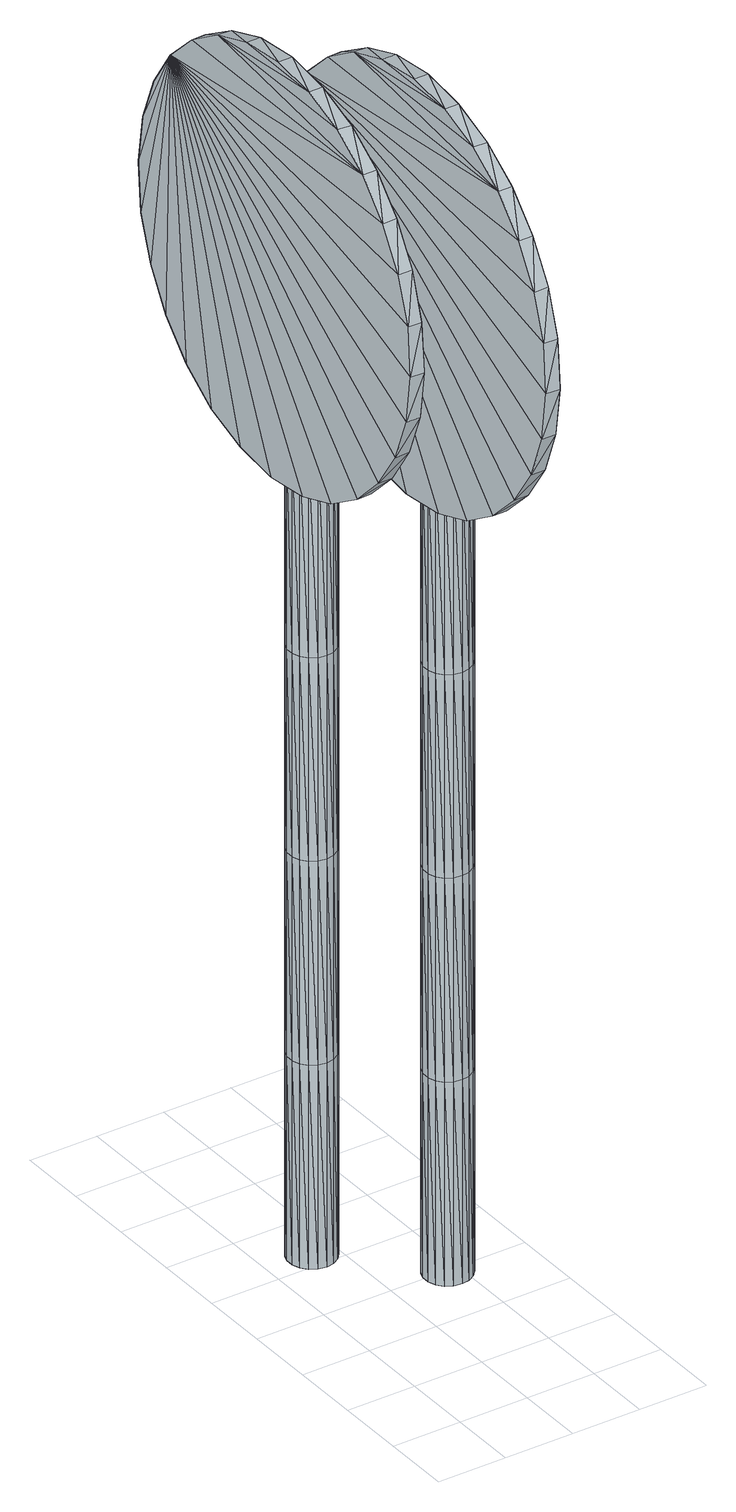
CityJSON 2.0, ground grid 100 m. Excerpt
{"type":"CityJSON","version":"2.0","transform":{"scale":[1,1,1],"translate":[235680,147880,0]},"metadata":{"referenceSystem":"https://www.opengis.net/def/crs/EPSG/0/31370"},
"CityObjects":{
"object1":{"type":"GenericCityObject","attributes":{"cluster":45,"mean_distance_to_centroid":0.0937,"new_centroid_x":235636.43,"new_centroid_y":148382.98,"mean_distance_to_camera":9.68,"H1":0,"H2":0,"Z_final":107.87,"cluster2":-1,"proj_x":235633.68,"proj_y":148385.24,"id_line":62527,"bearing_l":219.45,"distance":3.56,"orientation":"left","G_obj":39.45},"geometry":[{"type":"MultiSurface","lod":"2","boundaries":[[[0,1,2]],[[2,1,3]],[[3,1,4]],[[4,1,5]],[[5,1,6]],[[1,7,6]],[[1,8,7]],[[1,9,8]],[[1,10,9]],[[1,11,10]],[[1,12,11]],[[1,13,12]],[[1,14,13]],[[15,14,1]],[[16,15,1]],[[17,16,1]],[[18,17,1]],[[0,18,1]],[[19,20,0]],[[19,0,2]],[[21,19,2]],[[21,2,3]],[[21,3,22]],[[22,3,4]],[[22,4,23]],[[23,4,5]],[[23,5,24]],[[24,5,6]],[[24,6,25]],[[25,6,7]],[[25,7,26]],[[26,7,8]],[[26,8,27]],[[8,9,27]],[[27,9,28]],[[9,10,28]],[[10,29,28]],[[10,11,29]],[[11,30,29]],[[11,12,30]],[[30,12,31]],[[31,12,13]],[[31,13,32]],[[32,13,14]],[[32,14,33]],[[33,14,15]],[[33,15,34]],[[34,15,16]],[[34,16,35]],[[35,16,17]],[[36,35,17]],[[18,36,17]],[[20,36,18]],[[20,18,0]],[[37,38,20]],[[37,20,19]],[[39,37,19]],[[21,39,19]],[[39,21,40]],[[40,21,22]],[[40,22,41]],[[41,22,23]],[[41,23,42]],[[42,23,24]],[[42,24,43]],[[43,24,25]],[[43,25,44]],[[44,25,26]],[[26,45,44]],[[26,27,45]],[[27,46,45]],[[27,28,46]],[[28,47,46]],[[28,29,47]],[[47,29,48]],[[29,30,48]],[[48,30,49]],[[49,30,31]],[[49,31,50]],[[50,31,32]],[[50,32,51]],[[51,32,33]],[[51,33,52]],[[52,33,34]],[[52,34,53]],[[53,34,35]],[[54,53,35]],[[54,35,36]],[[38,54,36]],[[38,36,20]],[[55,56,38]],[[55,38,37]],[[57,55,37]],[[57,37,39]],[[57,39,58]],[[58,39,40]],[[58,40,59]],[[59,40,41]],[[59,41,60]],[[60,41,42]],[[60,42,61]],[[61,42,43]],[[61,43,62]],[[62,43,44]],[[44,63,62]],[[44,45,63]],[[45,64,63]],[[45,46,64]],[[46,65,64]],[[46,47,65]],[[47,66,65]],[[47,48,66]],[[66,48,67]],[[67,48,49]],[[67,49,68]],[[68,49,50]],[[68,50,69]],[[69,50,51]],[[69,51,70]],[[70,51,52]],[[70,52,71]],[[71,52,53]],[[72,71,53]],[[72,53,54]],[[56,72,54]],[[56,54,38]],[[73,74,56]],[[73,56,55]],[[75,73,55]],[[75,55,57]],[[75,57,76]],[[76,57,58]],[[76,58,77]],[[77,58,59]],[[77,59,78]],[[78,59,60]],[[78,60,79]],[[79,60,61]],[[79,61,80]],[[80,61,62]],[[62,81,80]],[[62,63,81]],[[63,82,81]],[[63,64,82]],[[64,83,82]],[[64,65,83]],[[65,84,83]],[[65,66,84]],[[84,66,85]],[[85,66,67]],[[85,67,86]],[[86,67,68]],[[86,68,87]],[[87,68,69]],[[87,69,88]],[[88,69,70]],[[88,70,89]],[[89,70,71]],[[90,89,71]],[[90,71,72]],[[74,90,72]],[[74,72,56]],[[91,92,74]],[[91,74,73]],[[93,91,73]],[[93,73,75]],[[93,75,94]],[[94,75,76]],[[94,76,95]],[[95,76,77]],[[95,77,96]],[[96,77,78]],[[96,78,97]],[[97,78,79]],[[97,79,98]],[[98,79,80]],[[80,99,98]],[[80,81,99]],[[81,100,99]],[[81,82,100]],[[82,101,100]],[[82,83,101]],[[83,102,101]],[[83,84,102]],[[102,84,103]],[[103,84,85]],[[103,85,104]],[[104,85,86]],[[104,86,105]],[[105,86,87]],[[105,87,106]],[[106,87,88]],[[106,88,107]],[[107,88,89]],[[108,107,89]],[[108,89,90]],[[92,108,90]],[[92,90,74]],[[92,91,109]],[[91,93,109]],[[93,94,109]],[[94,95,109]],[[95,96,109]],[[109,96,97]],[[109,97,98]],[[109,98,99]],[[109,99,100]],[[109,100,101]],[[109,101,102]],[[109,102,103]],[[109,103,104]],[[105,109,104]],[[106,109,105]],[[107,109,106]],[[108,109,107]],[[92,109,108]],[[110,111,112]],[[113,112,114]],[[115,112,113]],[[116,112,115]],[[117,112,116]],[[118,112,117]],[[119,112,118]],[[120,112,119]],[[121,112,120]],[[122,112,121]],[[122,123,112]],[[123,110,112]],[[111,124,112]],[[124,125,112]],[[125,126,112]],[[126,127,112]],[[127,128,112]],[[128,129,112]],[[129,130,112]],[[130,131,112]],[[112,131,132]],[[131,133,132]],[[131,134,133]],[[133,134,135]],[[133,135,136]],[[135,137,136]],[[133,136,138]],[[136,139,138]],[[136,137,139]],[[137,140,139]],[[137,135,140]],[[135,141,140]],[[135,134,141]],[[134,142,141]],[[134,131,142]],[[131,143,142]],[[131,130,143]],[[143,130,144]],[[144,130,129]],[[144,129,145]],[[145,129,128]],[[145,128,146]],[[146,127,147]],[[147,127,126]],[[147,126,148]],[[148,126,125]],[[148,125,149]],[[149,125,124]],[[150,149,124]],[[150,124,111]],[[151,150,111]],[[151,111,110]],[[152,151,110]],[[152,110,123]],[[146,128,127]],[[153,123,122]],[[154,153,122]],[[154,122,121]],[[155,154,121]],[[155,121,120]],[[156,155,120]],[[156,120,119]],[[157,156,119]],[[157,119,118]],[[157,118,158]],[[158,118,117]],[[158,117,159]],[[153,152,123]],[[159,117,116]],[[159,116,160]],[[160,116,115]],[[160,115,161]],[[161,115,113]],[[161,113,162]],[[162,113,114]],[[162,114,163]],[[163,114,112]],[[163,112,164]],[[164,112,132]],[[132,165,164]],[[132,133,165]],[[133,138,165]],[[138,139,140]],[[161,162,163]],[[160,161,163]],[[159,160,163]],[[158,159,163]],[[157,158,163]],[[156,157,163]],[[155,156,163]],[[154,155,163]],[[153,154,163]],[[153,163,152]],[[152,163,151]],[[151,163,150]],[[150,163,149]],[[149,163,148]],[[148,163,147]],[[147,163,146]],[[146,163,145]],[[145,163,144]],[[144,163,143]],[[143,163,142]],[[163,164,142]],[[142,164,165]],[[142,165,141]],[[165,140,141]],[[165,138,140]],[[166,167,168]],[[168,167,169]],[[170,168,169]],[[170,169,171]],[[170,171,172]],[[172,171,173]],[[172,173,174]],[[174,173,175]],[[174,175,176]],[[176,175,177]],[[176,177,178]],[[178,177,179]],[[178,179,180]],[[180,179,181]],[[180,181,182]],[[182,181,183]],[[182,183,184]],[[184,183,185]],[[184,185,186]],[[186,185,187]],[[186,187,188]],[[188,187,189]],[[188,189,190]],[[190,189,191]],[[192,190,191]],[[192,191,193]],[[194,192,193]],[[194,193,195]],[[196,194,195]],[[196,195,197]],[[198,196,197]],[[198,197,199]],[[200,198,199]],[[200,199,201]],[[202,200,201]],[[202,201,203]],[[204,202,203]],[[204,203,205]],[[206,204,205]],[[206,205,207]],[[208,206,207]],[[208,207,209]],[[210,208,209]],[[210,209,211]],[[212,210,211]],[[212,211,213]],[[214,212,213]],[[214,213,215]],[[216,214,215]],[[216,215,217]],[[216,217,218]],[[218,217,219]],[[218,219,220]],[[220,219,221]],[[220,221,222]],[[222,221,223]],[[222,223,224]],[[224,223,225]],[[224,225,226]],[[226,225,227]],[[226,227,228]],[[228,227,229]],[[228,229,230]],[[230,229,231]],[[230,231,232]],[[232,231,233]],[[232,233,234]],[[234,233,235]],[[234,235,236]],[[236,235,237]],[[238,236,237]],[[238,237,239]],[[238,239,240]],[[240,239,241]],[[241,242,240]],[[241,243,242]],[[242,243,244]],[[244,243,245]],[[244,245,246]],[[246,245,247]],[[246,247,248]],[[248,247,249]],[[248,249,250]],[[250,249,251]],[[250,251,252]],[[252,251,253]],[[252,253,254]],[[254,253,255]],[[254,255,256]],[[256,255,257]],[[256,257,258]],[[258,257,259]],[[258,259,260]],[[260,259,261]],[[260,261,262]],[[262,261,263]],[[262,263,264]],[[264,263,265]],[[264,265,266]],[[266,265,267]],[[266,267,268]],[[268,267,269]],[[269,270,268]],[[269,271,270]],[[271,272,270]],[[271,273,272]],[[273,274,272]],[[273,275,274]],[[275,276,274]],[[275,277,276]],[[277,278,276]],[[277,279,278]],[[279,280,278]],[[279,281,280]],[[281,282,280]],[[281,283,282]],[[283,284,282]],[[283,285,284]],[[285,286,284]],[[285,287,286]],[[287,288,286]],[[287,289,288]],[[289,290,288]],[[289,291,290]],[[290,291,292]],[[292,291,293]],[[292,293,294]],[[294,293,295]],[[294,295,296]],[[296,295,297]],[[296,297,298]],[[298,297,299]],[[298,299,300]],[[300,299,301]],[[300,301,302]],[[302,301,303]],[[302,303,304]],[[304,303,305]],[[304,305,306]],[[306,305,307]],[[306,307,308]],[[308,307,309]],[[308,309,310]],[[310,309,311]],[[310,311,312]],[[312,311,313]],[[313,166,312]],[[313,167,166]],[[169,167,313]],[[169,313,171]],[[171,313,311]],[[173,171,311]],[[173,311,309]],[[175,173,309]],[[175,309,307]],[[177,175,307]],[[177,307,305]],[[179,177,305]],[[179,305,303]],[[181,179,303]],[[181,303,301]],[[183,181,301]],[[183,301,299]],[[183,299,297]],[[185,183,297]],[[185,297,295]],[[187,185,295]],[[187,295,293]],[[189,187,293]],[[189,293,291]],[[189,291,289]],[[189,289,287]],[[191,189,287]],[[191,287,285]],[[193,191,285]],[[195,193,285]],[[195,285,283]],[[197,195,283]],[[199,197,283]],[[201,199,283]],[[201,283,281]],[[203,201,281]],[[205,203,281]],[[205,281,279]],[[205,279,207]],[[207,279,209]],[[209,279,277]],[[209,277,211]],[[211,277,275]],[[211,275,213]],[[213,275,273]],[[213,273,215]],[[215,273,271]],[[215,271,217]],[[217,271,219]],[[219,271,269]],[[219,269,221]],[[221,269,267]],[[221,267,223]],[[223,267,265]],[[223,265,225]],[[225,265,263]],[[225,263,261]],[[225,261,227]],[[227,261,259]],[[227,259,229]],[[229,259,257]],[[229,257,255]],[[229,255,231]],[[231,255,253]],[[231,253,233]],[[233,253,251]],[[233,251,235]],[[251,249,235]],[[235,249,247]],[[235,247,237]],[[247,245,237]],[[237,245,243]],[[237,243,239]],[[239,243,241]],[[238,240,242]],[[168,312,166]],[[170,312,168]],[[170,310,312]],[[172,310,170]],[[172,308,310]],[[174,308,172]],[[174,306,308]],[[176,306,174]],[[176,304,306]],[[178,304,176]],[[178,302,304]],[[180,302,178]],[[180,300,302]],[[182,300,180]],[[182,298,300]],[[182,296,298]],[[184,296,182]],[[184,294,296]],[[186,294,184]],[[186,292,294]],[[188,292,186]],[[188,290,292]],[[188,288,290]],[[188,286,288]],[[190,286,188]],[[190,284,286]],[[192,284,190]],[[194,284,192]],[[194,282,284]],[[196,282,194]],[[198,282,196]],[[200,282,198]],[[200,280,282]],[[202,280,200]],[[204,280,202]],[[204,278,280]],[[204,206,278]],[[206,208,278]],[[208,276,278]],[[208,210,276]],[[210,274,276]],[[210,212,274]],[[212,272,274]],[[212,214,272]],[[214,270,272]],[[214,216,270]],[[216,218,270]],[[218,268,270]],[[218,220,268]],[[220,266,268]],[[220,222,266]],[[222,264,266]],[[222,224,264]],[[224,262,264]],[[224,260,262]],[[224,226,260]],[[226,258,260]],[[226,228,258]],[[228,256,258]],[[228,254,256]],[[228,230,254]],[[230,252,254]],[[230,232,252]],[[232,250,252]],[[232,234,250]],[[250,234,248]],[[234,246,248]],[[234,236,246]],[[246,236,244]],[[236,242,244]],[[236,238,242]],[[314,315,316]],[[316,315,317]],[[318,316,317]],[[318,317,319]],[[318,319,320]],[[320,319,321]],[[320,321,322]],[[322,321,323]],[[322,323,324]],[[324,323,325]],[[324,325,326]],[[326,325,327]],[[326,327,328]],[[328,327,329]],[[328,329,330]],[[330,329,331]],[[330,331,332]],[[332,331,333]],[[332,333,334]],[[334,333,335]],[[334,335,336]],[[336,335,337]],[[336,337,338]],[[338,337,339]],[[340,338,339]],[[340,339,341]],[[342,340,341]],[[342,341,343]],[[344,342,343]],[[344,343,345]],[[346,344,345]],[[346,345,347]],[[348,346,347]],[[348,347,349]],[[350,348,349]],[[350,349,351]],[[352,350,351]],[[352,351,353]],[[354,352,353]],[[354,353,355]],[[356,354,355]],[[356,355,357]],[[358,356,357]],[[358,357,359]],[[360,358,359]],[[360,359,361]],[[362,360,361]],[[362,361,363]],[[364,362,363]],[[364,363,365]],[[364,365,366]],[[366,365,367]],[[366,367,368]],[[368,367,369]],[[368,369,370]],[[370,369,371]],[[370,371,372]],[[372,371,373]],[[372,373,374]],[[374,373,375]],[[374,375,376]],[[376,375,377]],[[376,377,378]],[[378,377,379]],[[378,379,380]],[[380,379,381]],[[380,381,382]],[[382,381,383]],[[382,383,384]],[[384,383,385]],[[386,384,385]],[[386,385,387]],[[386,387,388]],[[388,387,389]],[[389,390,388]],[[389,391,390]],[[390,391,392]],[[392,391,393]],[[392,393,394]],[[394,393,395]],[[394,395,396]],[[396,395,397]],[[396,397,398]],[[398,397,399]],[[398,399,400]],[[400,399,401]],[[400,401,402]],[[402,401,403]],[[402,403,404]],[[404,403,405]],[[404,405,406]],[[406,405,407]],[[406,407,408]],[[408,407,409]],[[408,409,410]],[[410,409,411]],[[410,411,412]],[[412,411,413]],[[412,413,414]],[[414,413,415]],[[414,415,416]],[[416,415,417]],[[417,418,416]],[[417,419,418]],[[419,420,418]],[[419,421,420]],[[421,422,420]],[[421,423,422]],[[423,424,422]],[[423,425,424]],[[425,426,424]],[[425,427,426]],[[427,428,426]],[[427,429,428]],[[429,430,428]],[[429,431,430]],[[431,432,430]],[[431,433,432]],[[433,434,432]],[[433,435,434]],[[435,436,434]],[[435,437,436]],[[437,438,436]],[[437,439,438]],[[438,439,440]],[[440,439,441]],[[440,441,442]],[[442,441,443]],[[442,443,444]],[[444,443,445]],[[444,445,446]],[[446,445,447]],[[446,447,448]],[[448,447,449]],[[448,449,450]],[[450,449,451]],[[450,451,452]],[[452,451,453]],[[452,453,454]],[[454,453,455]],[[454,455,456]],[[456,455,457]],[[456,457,458]],[[458,457,459]],[[458,459,460]],[[460,459,461]],[[461,314,460]],[[461,315,314]],[[317,315,461]],[[317,461,319]],[[319,461,459]],[[321,319,459]],[[321,459,457]],[[323,321,457]],[[323,457,455]],[[325,323,455]],[[325,455,453]],[[327,325,453]],[[327,453,451]],[[329,327,451]],[[329,451,449]],[[331,329,449]],[[331,449,447]],[[331,447,445]],[[333,331,445]],[[333,445,443]],[[335,333,443]],[[335,443,441]],[[337,335,441]],[[337,441,439]],[[337,439,437]],[[337,437,435]],[[339,337,435]],[[339,435,433]],[[341,339,433]],[[343,341,433]],[[343,433,431]],[[345,343,431]],[[347,345,431]],[[349,347,431]],[[349,431,429]],[[351,349,429]],[[353,351,429]],[[353,429,427]],[[353,427,355]],[[355,427,357]],[[357,427,425]],[[357,425,359]],[[359,425,423]],[[359,423,361]],[[361,423,421]],[[361,421,363]],[[363,421,419]],[[363,419,365]],[[365,419,367]],[[367,419,417]],[[367,417,369]],[[369,417,415]],[[369,415,371]],[[371,415,413]],[[371,413,373]],[[373,413,411]],[[373,411,409]],[[373,409,375]],[[375,409,407]],[[375,407,377]],[[377,407,405]],[[377,405,403]],[[377,403,379]],[[379,403,401]],[[379,401,381]],[[381,401,399]],[[381,399,383]],[[399,397,383]],[[383,397,395]],[[383,395,385]],[[395,393,385]],[[385,393,391]],[[385,391,387]],[[387,391,389]],[[386,388,390]],[[316,460,314]],[[318,460,316]],[[318,458,460]],[[320,458,318]],[[320,456,458]],[[322,456,320]],[[322,454,456]],[[324,454,322]],[[324,452,454]],[[326,452,324]],[[326,450,452]],[[328,450,326]],[[328,448,450]],[[330,448,328]],[[330,446,448]],[[330,444,446]],[[332,444,330]],[[332,442,444]],[[334,442,332]],[[334,440,442]],[[336,440,334]],[[336,438,440]],[[336,436,438]],[[336,434,436]],[[338,434,336]],[[338,432,434]],[[340,432,338]],[[342,432,340]],[[342,430,432]],[[344,430,342]],[[346,430,344]],[[348,430,346]],[[348,428,430]],[[350,428,348]],[[352,428,350]],[[352,426,428]],[[352,354,426]],[[354,356,426]],[[356,424,426]],[[356,358,424]],[[358,422,424]],[[358,360,422]],[[360,420,422]],[[360,362,420]],[[362,418,420]],[[362,364,418]],[[364,366,418]],[[366,416,418]],[[366,368,416]],[[368,414,416]],[[368,370,414]],[[370,412,414]],[[370,372,412]],[[372,410,412]],[[372,408,410]],[[372,374,408]],[[374,406,408]],[[374,376,406]],[[376,404,406]],[[376,402,404]],[[376,378,402]],[[378,400,402]],[[378,380,400]],[[380,398,400]],[[380,382,398]],[[398,382,396]],[[382,394,396]],[[382,384,394]],[[394,384,392]],[[384,390,392]],[[384,386,390]]]}]},
"object2":{"type":"GenericCityObject","attributes":{"cluster":40,"mean_distance_to_centroid":0.0408,"new_centroid_x":235753.57,"new_centroid_y":148256.25,"mean_distance_to_camera":4.05,"H1":0,"H2":0,"Z_final":108.95,"cluster2":2,"proj_x":235752.92,"proj_y":148256.93,"id_line":62546,"bearing_l":226.08,"distance":0.945,"orientation":"left","G_obj":46.08},"geometry":[{"type":"MultiSurface","lod":"2","boundaries":[[[462,463,464]],[[464,463,465]],[[465,463,466]],[[466,463,467]],[[467,463,468]],[[463,469,468]],[[463,470,469]],[[463,471,470]],[[463,472,471]],[[463,473,472]],[[463,474,473]],[[463,475,474]],[[463,476,475]],[[477,476,463]],[[478,477,463]],[[479,478,463]],[[480,479,463]],[[462,480,463]],[[481,482,462]],[[481,462,464]],[[483,481,464]],[[483,464,465]],[[483,465,484]],[[484,465,466]],[[484,466,485]],[[485,466,467]],[[485,467,486]],[[486,467,468]],[[486,468,487]],[[487,468,469]],[[487,469,488]],[[488,469,470]],[[488,470,489]],[[470,471,489]],[[489,471,490]],[[471,472,490]],[[472,491,490]],[[472,473,491]],[[473,492,491]],[[473,474,492]],[[492,474,493]],[[493,474,475]],[[493,475,494]],[[494,475,476]],[[494,476,495]],[[495,476,477]],[[495,477,496]],[[496,477,478]],[[496,478,497]],[[497,478,479]],[[498,497,479]],[[480,498,479]],[[482,498,480]],[[482,480,462]],[[499,500,482]],[[499,482,481]],[[501,499,481]],[[483,501,481]],[[501,483,502]],[[502,483,484]],[[502,484,503]],[[503,484,485]],[[503,485,504]],[[504,485,486]],[[504,486,505]],[[505,486,487]],[[505,487,506]],[[506,487,488]],[[488,507,506]],[[488,489,507]],[[489,508,507]],[[489,490,508]],[[490,509,508]],[[490,491,509]],[[509,491,510]],[[491,492,510]],[[510,492,511]],[[511,492,493]],[[511,493,512]],[[512,493,494]],[[512,494,513]],[[513,494,495]],[[513,495,514]],[[514,495,496]],[[514,496,515]],[[515,496,497]],[[516,515,497]],[[516,497,498]],[[500,516,498]],[[500,498,482]],[[517,518,500]],[[517,500,499]],[[519,517,499]],[[519,499,501]],[[519,501,520]],[[520,501,502]],[[520,502,521]],[[521,502,503]],[[521,503,522]],[[522,503,504]],[[522,504,523]],[[523,504,505]],[[523,505,524]],[[524,505,506]],[[506,525,524]],[[506,507,525]],[[507,526,525]],[[507,508,526]],[[508,527,526]],[[508,509,527]],[[509,528,527]],[[509,510,528]],[[528,510,529]],[[529,510,511]],[[529,511,530]],[[530,511,512]],[[530,512,531]],[[531,512,513]],[[531,513,532]],[[532,513,514]],[[532,514,533]],[[533,514,515]],[[534,533,515]],[[534,515,516]],[[518,534,516]],[[518,516,500]],[[535,536,518]],[[535,518,517]],[[537,535,517]],[[537,517,519]],[[537,519,538]],[[538,519,520]],[[538,520,539]],[[539,520,521]],[[539,521,540]],[[540,521,522]],[[540,522,541]],[[541,522,523]],[[541,523,542]],[[542,523,524]],[[524,543,542]],[[524,525,543]],[[525,544,543]],[[525,526,544]],[[526,545,544]],[[526,527,545]],[[527,546,545]],[[527,528,546]],[[546,528,547]],[[547,528,529]],[[547,529,548]],[[548,529,530]],[[548,530,549]],[[549,530,531]],[[549,531,550]],[[550,531,532]],[[550,532,551]],[[551,532,533]],[[552,551,533]],[[552,533,534]],[[536,552,534]],[[536,534,518]],[[553,554,536]],[[553,536,535]],[[555,553,535]],[[555,535,537]],[[555,537,556]],[[556,537,538]],[[556,538,557]],[[557,538,539]],[[557,539,558]],[[558,539,540]],[[558,540,559]],[[559,540,541]],[[559,541,560]],[[560,541,542]],[[542,561,560]],[[542,543,561]],[[543,562,561]],[[543,544,562]],[[544,563,562]],[[544,545,563]],[[545,564,563]],[[545,546,564]],[[564,546,565]],[[565,546,547]],[[565,547,566]],[[566,547,548]],[[566,548,567]],[[567,548,549]],[[567,549,568]],[[568,549,550]],[[568,550,569]],[[569,550,551]],[[570,569,551]],[[570,551,552]],[[554,570,552]],[[554,552,536]],[[554,553,571]],[[553,555,571]],[[555,556,571]],[[556,557,571]],[[557,558,571]],[[571,558,559]],[[571,559,560]],[[571,560,561]],[[571,561,562]],[[571,562,563]],[[571,563,564]],[[571,564,565]],[[571,565,566]],[[567,571,566]],[[568,571,567]],[[569,571,568]],[[570,571,569]],[[554,571,570]],[[572,573,574]],[[575,574,576]],[[577,574,575]],[[578,574,577]],[[579,574,578]],[[580,574,579]],[[581,574,580]],[[582,574,581]],[[583,574,582]],[[584,574,583]],[[584,585,574]],[[585,572,574]],[[573,586,574]],[[586,587,574]],[[587,588,574]],[[588,589,574]],[[589,590,574]],[[590,591,574]],[[591,592,574]],[[592,593,574]],[[574,593,594]],[[593,595,594]],[[593,596,595]],[[595,596,597]],[[595,597,598]],[[597,599,598]],[[595,598,600]],[[598,601,600]],[[598,599,601]],[[599,602,601]],[[599,597,602]],[[597,603,602]],[[597,596,603]],[[596,604,603]],[[596,593,604]],[[593,605,604]],[[593,592,605]],[[605,592,606]],[[606,592,591]],[[606,591,607]],[[607,591,590]],[[607,590,608]],[[608,589,609]],[[609,589,588]],[[609,588,610]],[[610,588,587]],[[610,587,611]],[[611,587,586]],[[612,611,586]],[[612,586,573]],[[613,612,573]],[[613,573,572]],[[614,613,572]],[[614,572,585]],[[608,590,589]],[[615,585,584]],[[616,615,584]],[[616,584,583]],[[617,616,583]],[[617,583,582]],[[618,617,582]],[[618,582,581]],[[619,618,581]],[[619,581,580]],[[619,580,620]],[[620,580,579]],[[620,579,621]],[[615,614,585]],[[621,579,578]],[[621,578,622]],[[622,578,577]],[[622,577,623]],[[623,577,575]],[[623,575,624]],[[624,575,576]],[[624,576,625]],[[625,576,574]],[[625,574,626]],[[626,574,594]],[[594,627,626]],[[594,595,627]],[[595,600,627]],[[600,601,602]],[[623,624,625]],[[622,623,625]],[[621,622,625]],[[620,621,625]],[[619,620,625]],[[618,619,625]],[[617,618,625]],[[616,617,625]],[[615,616,625]],[[615,625,614]],[[614,625,613]],[[613,625,612]],[[612,625,611]],[[611,625,610]],[[610,625,609]],[[609,625,608]],[[608,625,607]],[[607,625,606]],[[606,625,605]],[[605,625,604]],[[625,626,604]],[[604,626,627]],[[604,627,603]],[[627,602,603]],[[627,600,602]],[[628,629,630]],[[630,629,631]],[[632,630,631]],[[632,631,633]],[[632,633,634]],[[634,633,635]],[[634,635,636]],[[636,635,637]],[[636,637,638]],[[638,637,639]],[[638,639,640]],[[640,639,641]],[[640,641,642]],[[642,641,643]],[[642,643,644]],[[644,643,645]],[[644,645,646]],[[646,645,647]],[[646,647,648]],[[648,647,649]],[[648,649,650]],[[650,649,651]],[[650,651,652]],[[652,651,653]],[[654,652,653]],[[654,653,655]],[[656,654,655]],[[656,655,657]],[[658,656,657]],[[658,657,659]],[[660,658,659]],[[660,659,661]],[[662,660,661]],[[662,661,663]],[[664,662,663]],[[664,663,665]],[[666,664,665]],[[666,665,667]],[[668,666,667]],[[668,667,669]],[[670,668,669]],[[670,669,671]],[[672,670,671]],[[672,671,673]],[[674,672,673]],[[674,673,675]],[[676,674,675]],[[676,675,677]],[[678,676,677]],[[678,677,679]],[[678,679,680]],[[680,679,681]],[[680,681,682]],[[682,681,683]],[[682,683,684]],[[684,683,685]],[[684,685,686]],[[686,685,687]],[[686,687,688]],[[688,687,689]],[[688,689,690]],[[690,689,691]],[[690,691,692]],[[692,691,693]],[[692,693,694]],[[694,693,695]],[[694,695,696]],[[696,695,697]],[[696,697,698]],[[698,697,699]],[[700,698,699]],[[700,699,701]],[[700,701,702]],[[702,701,703]],[[703,704,702]],[[703,705,704]],[[704,705,706]],[[706,705,707]],[[706,707,708]],[[708,707,709]],[[708,709,710]],[[710,709,711]],[[710,711,712]],[[712,711,713]],[[712,713,714]],[[714,713,715]],[[714,715,716]],[[716,715,717]],[[716,717,718]],[[718,717,719]],[[718,719,720]],[[720,719,721]],[[720,721,722]],[[722,721,723]],[[722,723,724]],[[724,723,725]],[[724,725,726]],[[726,725,727]],[[726,727,728]],[[728,727,729]],[[728,729,730]],[[730,729,731]],[[731,732,730]],[[731,733,732]],[[733,734,732]],[[733,735,734]],[[735,736,734]],[[735,737,736]],[[737,738,736]],[[737,739,738]],[[739,740,738]],[[739,741,740]],[[741,742,740]],[[741,743,742]],[[743,744,742]],[[743,745,744]],[[745,746,744]],[[745,747,746]],[[747,748,746]],[[747,749,748]],[[749,750,748]],[[749,751,750]],[[751,752,750]],[[751,753,752]],[[752,753,754]],[[754,753,755]],[[754,755,756]],[[756,755,757]],[[756,757,758]],[[758,757,759]],[[758,759,760]],[[760,759,761]],[[760,761,762]],[[762,761,763]],[[762,763,764]],[[764,763,765]],[[764,765,766]],[[766,765,767]],[[766,767,768]],[[768,767,769]],[[768,769,770]],[[770,769,771]],[[770,771,772]],[[772,771,773]],[[772,773,774]],[[774,773,775]],[[775,628,774]],[[775,629,628]],[[631,629,775]],[[631,775,633]],[[633,775,773]],[[635,633,773]],[[635,773,771]],[[637,635,771]],[[637,771,769]],[[639,637,769]],[[639,769,767]],[[641,639,767]],[[641,767,765]],[[643,641,765]],[[643,765,763]],[[645,643,763]],[[645,763,761]],[[645,761,759]],[[647,645,759]],[[647,759,757]],[[649,647,757]],[[649,757,755]],[[651,649,755]],[[651,755,753]],[[651,753,751]],[[651,751,749]],[[653,651,749]],[[653,749,747]],[[655,653,747]],[[657,655,747]],[[657,747,745]],[[659,657,745]],[[661,659,745]],[[663,661,745]],[[663,745,743]],[[665,663,743]],[[667,665,743]],[[667,743,741]],[[667,741,669]],[[669,741,671]],[[671,741,739]],[[671,739,673]],[[673,739,737]],[[673,737,675]],[[675,737,735]],[[675,735,677]],[[677,735,733]],[[677,733,679]],[[679,733,681]],[[681,733,731]],[[681,731,683]],[[683,731,729]],[[683,729,685]],[[685,729,727]],[[685,727,687]],[[687,727,725]],[[687,725,723]],[[687,723,689]],[[689,723,721]],[[689,721,691]],[[691,721,719]],[[691,719,717]],[[691,717,693]],[[693,717,715]],[[693,715,695]],[[695,715,713]],[[695,713,697]],[[713,711,697]],[[697,711,709]],[[697,709,699]],[[709,707,699]],[[699,707,705]],[[699,705,701]],[[701,705,703]],[[700,702,704]],[[630,774,628]],[[632,774,630]],[[632,772,774]],[[634,772,632]],[[634,770,772]],[[636,770,634]],[[636,768,770]],[[638,768,636]],[[638,766,768]],[[640,766,638]],[[640,764,766]],[[642,764,640]],[[642,762,764]],[[644,762,642]],[[644,760,762]],[[644,758,760]],[[646,758,644]],[[646,756,758]],[[648,756,646]],[[648,754,756]],[[650,754,648]],[[650,752,754]],[[650,750,752]],[[650,748,750]],[[652,748,650]],[[652,746,748]],[[654,746,652]],[[656,746,654]],[[656,744,746]],[[658,744,656]],[[660,744,658]],[[662,744,660]],[[662,742,744]],[[664,742,662]],[[666,742,664]],[[666,740,742]],[[666,668,740]],[[668,670,740]],[[670,738,740]],[[670,672,738]],[[672,736,738]],[[672,674,736]],[[674,734,736]],[[674,676,734]],[[676,732,734]],[[676,678,732]],[[678,680,732]],[[680,730,732]],[[680,682,730]],[[682,728,730]],[[682,684,728]],[[684,726,728]],[[684,686,726]],[[686,724,726]],[[686,722,724]],[[686,688,722]],[[688,720,722]],[[688,690,720]],[[690,718,720]],[[690,716,718]],[[690,692,716]],[[692,714,716]],[[692,694,714]],[[694,712,714]],[[694,696,712]],[[712,696,710]],[[696,708,710]],[[696,698,708]],[[708,698,706]],[[698,704,706]],[[698,700,704]],[[776,777,778]],[[778,777,779]],[[780,778,779]],[[780,779,781]],[[780,781,782]],[[782,781,783]],[[782,783,784]],[[784,783,785]],[[784,785,786]],[[786,785,787]],[[786,787,788]],[[788,787,789]],[[788,789,790]],[[790,789,791]],[[790,791,792]],[[792,791,793]],[[792,793,794]],[[794,793,795]],[[794,795,796]],[[796,795,797]],[[796,797,798]],[[798,797,799]],[[798,799,800]],[[800,799,801]],[[802,800,801]],[[802,801,803]],[[804,802,803]],[[804,803,805]],[[806,804,805]],[[806,805,807]],[[808,806,807]],[[808,807,809]],[[810,808,809]],[[810,809,811]],[[812,810,811]],[[812,811,813]],[[814,812,813]],[[814,813,815]],[[816,814,815]],[[816,815,817]],[[818,816,817]],[[818,817,819]],[[820,818,819]],[[820,819,821]],[[822,820,821]],[[822,821,823]],[[824,822,823]],[[824,823,825]],[[826,824,825]],[[826,825,827]],[[826,827,828]],[[828,827,829]],[[828,829,830]],[[830,829,831]],[[830,831,832]],[[832,831,833]],[[832,833,834]],[[834,833,835]],[[834,835,836]],[[836,835,837]],[[836,837,838]],[[838,837,839]],[[838,839,840]],[[840,839,841]],[[840,841,842]],[[842,841,843]],[[842,843,844]],[[844,843,845]],[[844,845,846]],[[846,845,847]],[[848,846,847]],[[848,847,849]],[[848,849,850]],[[850,849,851]],[[851,852,850]],[[851,853,852]],[[852,853,854]],[[854,853,855]],[[854,855,856]],[[856,855,857]],[[856,857,858]],[[858,857,859]],[[858,859,860]],[[860,859,861]],[[860,861,862]],[[862,861,863]],[[862,863,864]],[[864,863,865]],[[864,865,866]],[[866,865,867]],[[866,867,868]],[[868,867,869]],[[868,869,870]],[[870,869,871]],[[870,871,872]],[[872,871,873]],[[872,873,874]],[[874,873,875]],[[874,875,876]],[[876,875,877]],[[877,878,876]],[[877,879,878]],[[879,880,878]],[[879,881,880]],[[881,882,880]],[[881,883,882]],[[883,884,882]],[[883,885,884]],[[885,886,884]],[[885,887,886]],[[887,888,886]],[[887,889,888]],[[889,890,888]],[[889,891,890]],[[891,892,890]],[[891,893,892]],[[893,894,892]],[[893,895,894]],[[895,896,894]],[[895,897,896]],[[897,898,896]],[[897,899,898]],[[898,899,900]],[[900,899,901]],[[900,901,902]],[[902,901,903]],[[902,903,904]],[[904,903,905]],[[904,905,906]],[[906,905,907]],[[906,907,908]],[[908,907,909]],[[908,909,910]],[[910,909,911]],[[910,911,912]],[[912,911,913]],[[912,913,914]],[[914,913,915]],[[914,915,916]],[[916,915,917]],[[916,917,918]],[[918,917,919]],[[918,919,920]],[[920,919,921]],[[921,776,920]],[[921,777,776]],[[779,777,921]],[[779,921,781]],[[781,921,919]],[[783,781,919]],[[783,919,917]],[[785,783,917]],[[785,917,915]],[[787,785,915]],[[787,915,913]],[[789,787,913]],[[789,913,911]],[[791,789,911]],[[791,911,909]],[[793,791,909]],[[793,909,907]],[[793,907,905]],[[795,793,905]],[[795,905,903]],[[797,795,903]],[[797,903,901]],[[799,797,901]],[[799,901,899]],[[799,899,897]],[[799,897,895]],[[801,799,895]],[[801,895,893]],[[803,801,893]],[[805,803,893]],[[805,893,891]],[[807,805,891]],[[809,807,891]],[[811,809,891]],[[811,891,889]],[[813,811,889]],[[815,813,889]],[[815,889,887]],[[815,887,817]],[[817,887,819]],[[819,887,885]],[[819,885,821]],[[821,885,883]],[[821,883,823]],[[823,883,881]],[[823,881,825]],[[825,881,879]],[[825,879,827]],[[827,879,829]],[[829,879,877]],[[829,877,831]],[[831,877,875]],[[831,875,833]],[[833,875,873]],[[833,873,835]],[[835,873,871]],[[835,871,837]],[[837,871,869]],[[837,869,839]],[[839,869,867]],[[839,867,865]],[[839,865,841]],[[841,865,863]],[[841,863,843]],[[843,863,861]],[[843,861,845]],[[861,859,845]],[[845,859,857]],[[845,857,847]],[[857,855,847]],[[847,855,853]],[[847,853,849]],[[849,853,851]],[[848,850,852]],[[778,920,776]],[[780,920,778]],[[780,918,920]],[[782,918,780]],[[782,916,918]],[[784,916,782]],[[784,914,916]],[[786,914,784]],[[786,912,914]],[[788,912,786]],[[788,910,912]],[[790,910,788]],[[790,908,910]],[[792,908,790]],[[792,906,908]],[[792,904,906]],[[794,904,792]],[[794,902,904]],[[796,902,794]],[[796,900,902]],[[798,900,796]],[[798,898,900]],[[798,896,898]],[[798,894,896]],[[800,894,798]],[[800,892,894]],[[802,892,800]],[[804,892,802]],[[804,890,892]],[[806,890,804]],[[808,890,806]],[[810,890,808]],[[810,888,890]],[[812,888,810]],[[814,888,812]],[[814,886,888]],[[814,816,886]],[[816,818,886]],[[818,884,886]],[[818,820,884]],[[820,882,884]],[[820,822,882]],[[822,880,882]],[[822,824,880]],[[824,878,880]],[[824,826,878]],[[826,828,878]],[[828,876,878]],[[828,830,876]],[[830,874,876]],[[830,832,874]],[[832,872,874]],[[832,834,872]],[[834,870,872]],[[834,836,870]],[[836,868,870]],[[836,838,868]],[[838,866,868]],[[838,864,866]],[[838,840,864]],[[840,862,864]],[[840,842,862]],[[842,860,862]],[[842,844,860]],[[860,844,858]],[[844,856,858]],[[844,846,856]],[[856,846,854]],[[846,852,854]],[[846,848,852]]]}]}
},
"vertices":[
[66,457,2],[66,424,2],[77,455,2],[87,450,2],[95,441,2],[99,430,2],[99,418,2],[95,407,2],[87,398,2],[77,392,2],[66,390,2],[54,392,2],[44,398,2],[37,407,2],[33,418,2],[33,430,2],[37,441,2],[44,450,2],[54,455,2],[77,455,300],[66,457,300],[87,450,300],[95,441,300],[99,430,300],[99,418,300],[95,407,300],[87,398,300],[77,392,300],[66,390,300],[54,392,300],[44,398,300],[37,407,300],[33,418,300],[33,430,300],[37,441,300],[44,450,300],[54,455,300],[77,455,598],[66,457,598],[87,450,598],[95,441,598],[99,430,598],[99,418,598],[95,407,598],[87,398,598],[77,392,598],[66,390,598],[54,392,598],[44,398,598],[37,407,598],[33,418,598],[33,430,598],[37,441,598],[44,450,598],[54,455,598],[77,455,895],[66,457,895],[87,450,895],[95,441,895],[99,430,895],[99,418,895],[95,407,895],[87,398,895],[77,392,895],[66,390,895],[54,392,895],[44,398,895],[37,407,895],[33,418,895],[33,430,895],[37,441,895],[44,450,895],[54,455,895],[77,455,1193],[66,457,1193],[87,450,1193],[95,441,1193],[99,430,1193],[99,418,1193],[95,407,1193],[87,398,1193],[77,392,1193],[66,390,1193],[54,392,1193],[44,398,1193],[37,407,1193],[33,418,1193],[33,430,1193],[37,441,1193],[44,450,1193],[54,455,1193],[77,455,1491],[66,457,1491],[87,450,1491],[95,441,1491],[99,430,1491],[99,418,1491],[95,407,1491],[87,398,1491],[77,392,1491],[66,390,1491],[54,392,1491],[44,398,1491],[37,407,1491],[33,418,1491],[33,430,1491],[37,441,1491],[44,450,1491],[54,455,1491],[66,424,1491],[30,297,1185],[31,241,1221],[40,666,1645],[38,724,1525],[39,701,1589],[36,732,1456],[35,724,1387],[34,701,1324],[33,666,1268],[32,619,1221],[31,563,1185],[30,499,1162],[30,430,1154],[30,361,1162],[31,195,1268],[32,159,1324],[33,136,1387],[34,128,1456],[35,136,1525],[37,159,1589],[38,195,1645],[39,241,1692],[40,619,1692],[41,563,1727],[40,297,1727],[40,361,1750],[41,499,1750],[41,430,1758],[20,499,1750],[20,430,1758],[19,361,1750],[19,298,1728],[18,241,1692],[17,195,1645],[16,159,1589],[15,136,1526],[13,128,1457],[12,136,1387],[11,159,1324],[10,195,1268],[10,241,1221],[9,298,1185],[9,361,1163],[9,430,1155],[10,499,1163],[10,563,1185],[11,619,1221],[12,666,1268],[13,701,1324],[14,724,1387],[16,732,1457],[17,724,1526],[18,701,1589],[19,666,1645],[19,619,1692],[20,563,1728],[22,534,1304],[22,534,1265],[56,533,1304],[56,533,1265],[56,514,1304],[56,514,1265],[78,506,1304],[78,506,1265],[81,505,1304],[81,505,1265],[85,503,1304],[85,503,1265],[88,502,1304],[88,502,1265],[92,500,1304],[92,500,1265],[95,498,1304],[95,498,1265],[98,496,1304],[98,496,1265],[101,493,1304],[101,493,1265],[111,486,1304],[111,486,1265],[114,484,1304],[114,484,1265],[116,481,1304],[116,481,1265],[118,478,1304],[118,478,1265],[120,475,1304],[120,475,1265],[121,471,1304],[121,471,1265],[121,468,1304],[121,468,1265],[122,464,1304],[122,464,1265],[121,429,1304],[121,429,1265],[119,411,1304],[119,411,1265],[118,406,1304],[118,406,1265],[116,401,1304],[116,401,1265],[114,396,1304],[114,396,1265],[111,392,1304],[111,392,1265],[108,388,1304],[108,388,1265],[104,385,1304],[104,385,1265],[100,382,1304],[100,382,1265],[95,379,1304],[95,379,1265],[90,377,1304],[90,377,1265],[85,375,1304],[85,375,1265],[80,374,1304],[80,374,1265],[75,373,1304],[75,373,1265],[70,372,1304],[70,372,1265],[65,372,1304],[65,372,1265],[53,372,1304],[53,372,1265],[51,347,1304],[51,347,1265],[22,345,1304],[22,345,1265],[22,377,1304],[22,377,1265],[43,391,1304],[43,391,1265],[59,390,1304],[59,390,1265],[62,390,1304],[62,390,1265],[66,390,1304],[66,390,1265],[69,390,1304],[69,390,1265],[72,390,1304],[72,390,1265],[76,391,1304],[76,391,1265],[79,392,1304],[79,392,1265],[82,393,1304],[82,393,1265],[83,393,1304],[83,393,1265],[85,394,1304],[85,394,1265],[88,395,1304],[88,395,1265],[90,397,1304],[90,397,1265],[92,400,1304],[92,400,1265],[94,402,1304],[94,402,1265],[95,405,1304],[95,405,1265],[95,408,1304],[95,408,1265],[97,427,1304],[97,427,1265],[97,464,1304],[97,464,1265],[97,467,1304],[97,467,1265],[96,469,1304],[96,469,1265],[95,471,1304],[95,471,1265],[94,473,1304],[94,473,1265],[93,475,1304],[93,475,1265],[91,476,1304],[91,476,1265],[89,477,1304],[89,477,1265],[87,479,1304],[87,479,1265],[85,480,1304],[85,480,1265],[82,481,1304],[82,481,1265],[80,481,1304],[80,481,1265],[78,482,1304],[78,482,1265],[75,483,1304],[75,483,1265],[73,483,1304],[73,483,1265],[52,487,1304],[52,487,1265],[28,501,1304],[28,501,1265],[31,534,1473],[31,534,1434],[64,533,1473],[64,533,1434],[64,514,1473],[64,514,1434],[86,506,1473],[86,506,1434],[89,505,1473],[89,505,1434],[93,503,1473],[93,503,1434],[96,502,1473],[96,502,1434],[100,500,1473],[100,500,1434],[103,498,1473],[103,498,1434],[106,496,1473],[106,496,1434],[109,493,1473],[109,493,1434],[119,486,1473],[119,486,1434],[122,484,1473],[122,484,1434],[124,481,1473],[124,481,1434],[126,478,1473],[126,478,1434],[128,475,1473],[128,475,1434],[129,471,1473],[129,471,1434],[130,468,1473],[130,468,1434],[130,464,1473],[130,464,1434],[129,429,1473],[129,429,1434],[127,411,1473],[127,411,1434],[126,406,1473],[126,406,1434],[124,401,1473],[124,401,1434],[122,396,1473],[122,396,1434],[119,392,1473],[119,392,1434],[116,388,1473],[116,388,1434],[112,385,1473],[112,385,1434],[108,382,1473],[108,382,1434],[103,379,1473],[103,379,1434],[98,377,1473],[98,377,1434],[93,375,1473],[93,375,1434],[88,374,1473],[88,374,1434],[83,373,1473],[83,373,1434],[78,372,1473],[78,372,1434],[73,372,1473],[73,372,1434],[61,372,1473],[61,372,1434],[59,347,1473],[59,347,1434],[30,345,1473],[30,345,1434],[31,377,1473],[31,377,1434],[51,391,1473],[51,391,1434],[67,390,1473],[67,390,1434],[70,390,1473],[70,390,1434],[74,390,1473],[74,390,1434],[77,390,1473],[77,390,1434],[80,390,1473],[80,390,1434],[84,391,1473],[84,391,1434],[87,392,1473],[87,392,1434],[90,393,1473],[90,393,1434],[91,393,1473],[91,393,1434],[93,394,1473],[93,394,1434],[96,395,1473],[96,395,1434],[98,397,1473],[98,397,1434],[100,400,1473],[100,400,1434],[102,402,1473],[102,402,1434],[103,405,1473],[103,405,1434],[103,408,1473],[103,408,1434],[105,427,1473],[105,427,1434],[105,464,1473],[105,464,1434],[105,467,1473],[105,467,1434],[104,469,1473],[104,469,1434],[103,471,1473],[103,471,1434],[102,473,1473],[102,473,1434],[101,475,1473],[101,475,1434],[99,476,1473],[99,476,1434],[97,477,1473],[97,477,1434],[95,479,1473],[95,479,1434],[93,480,1473],[93,480,1434],[90,481,1473],[90,481,1434],[88,481,1473],[88,481,1434],[86,482,1473],[86,482,1434],[83,483,1473],[83,483,1434],[81,483,1473],[81,483,1434],[60,487,1473],[60,487,1434],[36,501,1473],[36,501,1434],
[183,331,2],[183,297,2],[194,329,2],[204,323,2],[212,314,2],[216,303,2],[216,291,2],[212,280,2],[204,271,2],[194,266,2],[183,264,2],[171,266,2],[161,271,2],[154,280,2],[150,291,2],[150,303,2],[154,314,2],[161,323,2],[171,329,2],[194,329,300],[183,331,300],[204,323,300],[212,314,300],[216,303,300],[216,291,300],[212,280,300],[204,271,300],[194,266,300],[183,264,300],[171,266,300],[161,271,300],[154,280,300],[150,291,300],[150,303,300],[154,314,300],[161,323,300],[171,329,300],[194,329,598],[183,331,598],[204,323,598],[212,314,598],[216,303,598],[216,291,598],[212,280,598],[204,271,598],[194,266,598],[183,264,598],[171,266,598],[161,271,598],[154,280,598],[150,291,598],[150,303,598],[154,314,598],[161,323,598],[171,329,598],[194,329,895],[183,331,895],[204,323,895],[212,314,895],[216,303,895],[216,291,895],[212,280,895],[204,271,895],[194,266,895],[183,264,895],[171,266,895],[161,271,895],[154,280,895],[150,291,895],[150,303,895],[154,314,895],[161,323,895],[171,329,895],[194,329,1193],[183,331,1193],[204,323,1193],[212,314,1193],[216,303,1193],[216,291,1193],[212,280,1193],[204,271,1193],[194,266,1193],[183,264,1193],[171,266,1193],[161,271,1193],[154,280,1193],[150,291,1193],[150,303,1193],[154,314,1193],[161,323,1193],[171,329,1193],[194,329,1491],[183,331,1491],[204,323,1491],[212,314,1491],[216,303,1491],[216,291,1491],[212,280,1491],[204,271,1491],[194,266,1491],[183,264,1491],[171,266,1491],[161,271,1491],[154,280,1491],[150,291,1491],[150,303,1491],[154,314,1491],[161,323,1491],[171,329,1491],[183,297,1491],[147,171,1185],[148,115,1221],[157,539,1645],[155,597,1525],[156,575,1589],[154,605,1456],[152,597,1387],[151,575,1324],[150,539,1268],[149,492,1221],[148,436,1185],[148,373,1162],[147,303,1154],[147,234,1162],[148,68,1268],[149,32,1324],[150,10,1387],[151,2,1456],[153,10,1525],[154,32,1589],[155,68,1645],[156,115,1692],[157,492,1692],[158,436,1727],[157,171,1727],[157,234,1750],[158,373,1750],[158,303,1758],[137,373,1750],[137,303,1758],[136,234,1750],[136,171,1728],[135,115,1692],[134,68,1645],[133,32,1589],[132,10,1526],[130,2,1457],[129,10,1387],[128,32,1324],[127,68,1268],[127,115,1221],[126,171,1185],[126,234,1163],[126,304,1155],[127,373,1163],[127,436,1185],[128,492,1221],[129,539,1268],[130,575,1324],[131,597,1387],[133,605,1457],[134,597,1526],[135,575,1589],[136,539,1645],[136,492,1692],[137,436,1728],[140,407,1304],[140,407,1265],[173,407,1304],[173,407,1265],[173,388,1304],[173,388,1265],[195,380,1304],[195,380,1265],[198,378,1304],[198,378,1265],[202,377,1304],[202,377,1265],[205,375,1304],[205,375,1265],[209,373,1304],[209,373,1265],[212,371,1304],[212,371,1265],[215,369,1304],[215,369,1265],[218,367,1304],[218,367,1265],[228,359,1304],[228,359,1265],[231,357,1304],[231,357,1265],[233,354,1304],[233,354,1265],[235,351,1304],[235,351,1265],[237,348,1304],[237,348,1265],[238,345,1304],[238,345,1265],[239,341,1304],[239,341,1265],[239,338,1304],[239,338,1265],[238,303,1304],[238,303,1265],[236,284,1304],[236,284,1265],[235,279,1304],[235,279,1265],[233,274,1304],[233,274,1265],[231,270,1304],[231,270,1265],[228,265,1304],[228,265,1265],[225,262,1304],[225,262,1265],[221,258,1304],[221,258,1265],[217,255,1304],[217,255,1265],[212,253,1304],[212,253,1265],[207,250,1304],[207,250,1265],[203,249,1304],[203,249,1265],[197,247,1304],[197,247,1265],[192,246,1304],[192,246,1265],[187,245,1304],[187,245,1265],[182,245,1304],[182,245,1265],[170,245,1304],[170,245,1265],[168,220,1304],[168,220,1265],[139,219,1304],[139,219,1265],[140,250,1304],[140,250,1265],[160,264,1304],[160,264,1265],[176,263,1304],[176,263,1265],[179,263,1304],[179,263,1265],[183,263,1304],[183,263,1265],[186,263,1304],[186,263,1265],[190,264,1304],[190,264,1265],[193,264,1304],[193,264,1265],[196,265,1304],[196,265,1265],[199,266,1304],[199,266,1265],[200,266,1304],[200,266,1265],[203,267,1304],[203,267,1265],[205,269,1304],[205,269,1265],[207,271,1304],[207,271,1265],[209,273,1304],[209,273,1265],[211,276,1304],[211,276,1265],[212,278,1304],[212,278,1265],[212,281,1304],[212,281,1265],[215,301,1304],[215,301,1265],[214,338,1304],[214,338,1265],[214,340,1304],[214,340,1265],[213,342,1304],[213,342,1265],[213,344,1304],[213,344,1265],[211,346,1304],[211,346,1265],[210,348,1304],[210,348,1265],[208,349,1304],[208,349,1265],[206,351,1304],[206,351,1265],[204,352,1304],[204,352,1265],[202,353,1304],[202,353,1265],[199,354,1304],[199,354,1265],[197,355,1304],[197,355,1265],[195,355,1304],[195,355,1265],[192,356,1304],[192,356,1265],[190,357,1304],[190,357,1265],[169,361,1304],[169,361,1265],[145,374,1304],[145,374,1265],[148,407,1473],[148,407,1434],[181,407,1473],[181,407,1434],[181,388,1473],[181,388,1434],[203,380,1473],[203,380,1434],[206,378,1473],[206,378,1434],[210,377,1473],[210,377,1434],[213,375,1473],[213,375,1434],[217,373,1473],[217,373,1434],[220,371,1473],[220,371,1434],[223,369,1473],[223,369,1434],[226,367,1473],[226,367,1434],[236,359,1473],[236,359,1434],[239,357,1473],[239,357,1434],[241,354,1473],[241,354,1434],[243,351,1473],[243,351,1434],[245,348,1473],[245,348,1434],[246,345,1473],[246,345,1434],[247,341,1473],[247,341,1434],[247,338,1473],[247,338,1434],[246,303,1473],[246,303,1434],[244,284,1473],[244,284,1434],[243,279,1473],[243,279,1434],[241,274,1473],[241,274,1434],[239,270,1473],[239,270,1434],[236,265,1473],[236,265,1434],[233,262,1473],[233,262,1434],[229,258,1473],[229,258,1434],[225,255,1473],[225,255,1434],[220,253,1473],[220,253,1434],[215,250,1473],[215,250,1434],[211,249,1473],[211,249,1434],[206,247,1473],[206,247,1434],[200,246,1473],[200,246,1434],[195,245,1473],[195,245,1434],[190,245,1473],[190,245,1434],[178,245,1473],[178,245,1434],[176,220,1473],[176,220,1434],[147,219,1473],[147,219,1434],[148,250,1473],[148,250,1434],[168,264,1473],[168,264,1434],[184,263,1473],[184,263,1434],[188,263,1473],[188,263,1434],[191,263,1473],[191,263,1434],[194,263,1473],[194,263,1434],[198,264,1473],[198,264,1434],[201,264,1473],[201,264,1434],[204,265,1473],[204,265,1434],[208,266,1473],[208,266,1434],[211,267,1473],[211,267,1434],[213,269,1473],[213,269,1434],[215,271,1473],[215,271,1434],[217,273,1473],[217,273,1434],[219,276,1473],[219,276,1434],[220,278,1473],[220,278,1434],[220,281,1473],[220,281,1434],[223,301,1473],[223,301,1434],[222,338,1473],[222,338,1434],[222,340,1473],[222,340,1434],[221,342,1473],[221,342,1434],[221,344,1473],[221,344,1434],[219,346,1473],[219,346,1434],[218,348,1473],[218,348,1434],[216,349,1473],[216,349,1434],[214,351,1473],[214,351,1434],[212,352,1473],[212,352,1434],[210,353,1473],[210,353,1434],[208,354,1473],[208,354,1434],[205,355,1473],[205,355,1434],[203,355,1473],[203,355,1434],[200,356,1473],[200,356,1434],[198,357,1473],[198,357,1434],[177,361,1473],[177,361,1434],[153,374,1473],[153,374,1434]
]}
